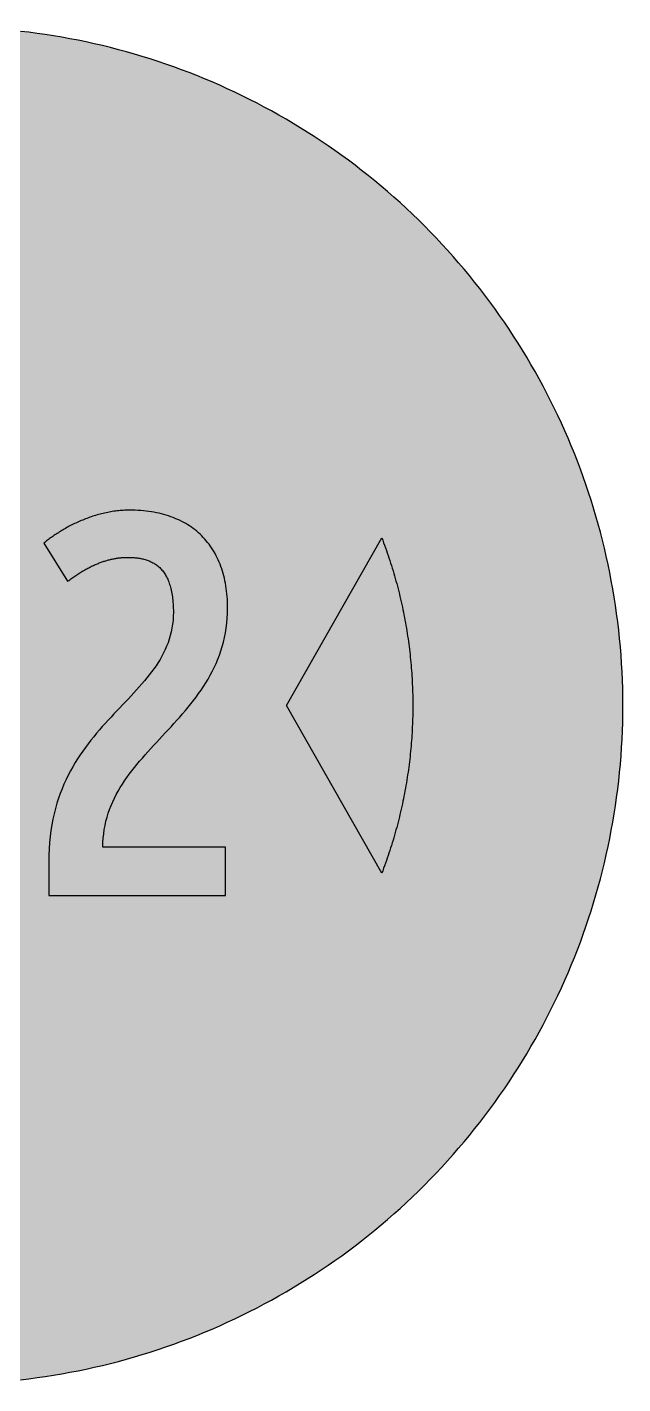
# Model space of a CAD drawing. Header units: millimetres. Extents: x 0 to 212, y 0 to 212.
# Drawn here: x 118.7 to 211.7, y 0.1 to 211.7 of the extents above; entities that cross this region are included whole.
import ezdxf

# ---------------------------------------------------------------- set-up
doc = ezdxf.new("R2010")
doc.units = ezdxf.units.MM

msp = doc.modelspace()

# ---------------------------------------------------------------- hatches: boundary and pattern name
for color, points in [(254, [(211.7189, 105.8869), (211.709, 107.2007), (211.6861, 108.5139), (211.6455, 109.8245), (211.5871, 111.1326), (211.5134, 112.4407), (211.4245, 113.7437), (211.3204, 115.0468), (211.201, 116.3447), (211.0638, 117.6426), (210.9114, 118.9355), (210.7413, 120.2258), (210.5584, 121.5136), (210.3577, 122.7988), (210.1418, 124.079), (209.9107, 125.3566), (209.6643, 126.6292), (209.4027, 127.8992), (209.1258, 129.1641), (208.8337, 130.4239), (208.5264, 131.6812), (208.2038, 132.936), (207.866, 134.1831), (207.5104, 135.4277), (207.1421, 136.6647), (206.7611, 137.8991), (206.3623, 139.1285), (205.9483, 140.3502), (205.5216, 141.5694), (205.0771, 142.781), (204.6199, 143.9901), (204.1474, 145.1915), (203.6623, 146.3853), (203.1619, 147.574), (202.6463, 148.7576), (202.1154, 149.9362), (201.5693, 151.1046), (201.0105, 152.2705), (200.439, 153.4262), (199.8523, 154.5768), (199.2503, 155.7198), (198.6356, 156.8577), (198.0057, 157.9855), (197.3605, 159.1081), (196.7052, 160.2232), (196.0321, 161.3281), (195.3489, 162.4279), (194.6504, 163.5176), (193.9366, 164.6022), (193.2102, 165.6766), (192.471, 166.7434), (191.7167, 167.8), (190.9521, 168.849), (190.1698, 169.8904), (189.3773, 170.9217), (188.5696, 171.9428), (187.7517, 172.9562), (186.9161, 173.9621), (186.0702, 174.9552), (185.2117, 175.9407), (184.338, 176.9161), (183.454, 177.8838), (182.5549, 178.8389), (181.643, 179.7837), (180.721, 180.7185), (179.7837, 181.643), (178.8389, 182.5549), (177.8838, 183.454), (176.9161, 184.338), (175.9407, 185.2117), (174.9552, 186.0702), (173.9621, 186.9161), (172.9562, 187.7492), (171.9428, 188.5696), (170.9217, 189.3773), (169.8904, 190.1698), (168.849, 190.9496), (167.8, 191.7167), (166.7408, 192.471), (165.6766, 193.2102), (164.6022, 193.9366), (163.5176, 194.6504), (162.4279, 195.3489), (161.3281, 196.0321), (160.2232, 196.7052), (159.1081, 197.3631), (157.9855, 198.0057), (156.8577, 198.6356), (155.7198, 199.2503), (154.5768, 199.8523), (153.4262, 200.439), (152.2705, 201.0131), (151.1046, 201.5719), (149.9362, 202.1154), (148.7576, 202.6463), (147.574, 203.1619), (146.3853, 203.6623), (145.1889, 204.15), (143.9875, 204.6199), (142.781, 205.0796), (141.5694, 205.5216), (140.3502, 205.9483), (139.1285, 206.3623), (137.8991, 206.7611), (136.6647, 207.1446), (135.4252, 207.5129), (134.1831, 207.866), (132.9334, 208.2038), (131.6812, 208.5264), (130.4239, 208.8337), (129.1641, 209.1284), (127.8966, 209.4052), (126.6292, 209.6668), (125.3541, 209.9132), (124.0765, 210.1444), (122.7963, 210.3603), (121.5136, 210.5584), (120.2258, 210.7438), (118.9355, 210.9114), (117.6401, 211.0638), (116.3447, 211.201), (115.0468, 211.3229), (113.7437, 211.4271), (112.4382, 211.516), (111.1326, 211.5896), (109.8245, 211.6455), (108.5113, 211.6861), (107.1982, 211.7115), (105.885, 211.7192), (104.5693, 211.7115), (103.2561, 211.6861), (101.9454, 211.6455), (100.6373, 211.5896), (99.3292, 211.516), (98.0262, 211.4271), (96.7232, 211.3229), (95.4253, 211.201), (94.1273, 211.0638), (92.8345, 210.9114), (91.5441, 210.7438), (90.2564, 210.5584), (88.9711, 210.3603), (87.691, 210.1444), (86.4133, 209.9132), (85.1408, 209.6668), (83.8708, 209.4052), (82.6059, 209.1284), (81.346, 208.8337), (80.0887, 208.5264), (78.834, 208.2038), (77.5868, 207.866), (76.3422, 207.5129), (75.1053, 207.1446), (73.8708, 206.7611), (72.6415, 206.3623), (71.4197, 205.9483), (70.2005, 205.5216), (68.9889, 205.0796), (67.7799, 204.6199), (66.5785, 204.15), (65.3847, 203.6623), (64.196, 203.1619), (63.0123, 202.6463), (61.8338, 202.1154), (60.6628, 201.5719), (59.4995, 201.0131), (58.3438, 200.439), (57.1932, 199.8523), (56.0502, 199.2503), (54.9123, 198.6356), (53.7845, 198.0057), (52.6618, 197.3631), (51.5468, 196.7052), (50.4419, 196.0321), (49.342, 195.3489), (48.2524, 194.6504), (47.1678, 193.9366), (46.0934, 193.2102), (45.0266, 192.471), (43.9699, 191.7167), (42.9209, 190.9496), (41.8795, 190.1698), (40.8483, 189.3773), (39.8272, 188.5696), (38.8137, 187.7492), (37.8079, 186.9161), (36.8148, 186.0702), (35.8292, 185.2117), (34.8539, 184.338), (33.8861, 183.454), (32.9311, 182.5549), (31.9862, 181.643), (31.049, 180.7185), (30.1269, 179.7837), (29.2151, 178.8389), (28.3159, 177.8838), (27.432, 176.9161), (26.5582, 175.9407), (25.6997, 174.9552), (24.8539, 173.9621), (24.0208, 172.9562), (23.2004, 171.9428), (22.3926, 170.9217), (21.6002, 169.8904), (20.8204, 168.849), (20.0533, 167.8), (19.2989, 166.7434), (18.5598, 165.6766), (17.8333, 164.6022), (17.1196, 163.5176), (16.4211, 162.4279), (15.7378, 161.3281), (15.0647, 160.2232), (14.4069, 159.1081), (13.7643, 157.9855), (13.1343, 156.8577), (12.5197, 155.7198), (11.9177, 154.5768), (11.3309, 153.4262), (10.7569, 152.2705), (10.1981, 151.1046), (9.6545, 149.9362), (9.1237, 148.7576), (8.6081, 147.574), (8.1077, 146.3853), (7.62, 145.1915), (7.1501, 143.9901), (6.6904, 142.781), (6.2484, 141.5694), (5.8217, 140.3502), (5.4077, 139.1285), (5.0089, 137.8991), (4.6253, 136.6647), (4.257, 135.4277), (3.904, 134.1831), (3.5662, 132.936), (3.2436, 131.6812), (2.9362, 130.4239), (2.6416, 129.1641), (2.3647, 127.8992), (2.1031, 126.6292), (1.8567, 125.3566), (1.6256, 124.079), (1.4097, 122.7988), (1.2116, 121.5136), (1.0262, 120.2258), (0.8585, 118.9355), (0.7061, 117.6426), (0.569, 116.3447), (0.447, 115.0468), (0.3429, 113.7437), (0.254, 112.4407), (0.1803, 111.1326), (0.1245, 109.8245), (0.0838, 108.5139), (0.0584, 107.2007), (0.0508, 105.885), (0.0584, 104.5718), (0.0838, 103.2586), (0.1245, 101.9454), (0.1803, 100.6373), (0.254, 99.3318), (0.3429, 98.0262), (0.447, 96.7232), (0.569, 95.4253), (0.7061, 94.1299), (0.8585, 92.8345), (1.0262, 91.5441), (1.2116, 90.2564), (1.4097, 88.9737), (1.6256, 87.6935), (1.8567, 86.4159), (2.1031, 85.1408), (2.3647, 83.8733), (2.6416, 82.6059), (2.9362, 81.346), (3.2436, 80.0887), (3.5662, 78.8365), (3.904, 77.5868), (4.257, 76.3448), (4.6253, 75.1053), (5.0089, 73.8708), (5.4077, 72.6415), (5.8217, 71.4197), (6.2484, 70.2005), (6.6904, 68.9889), (7.1501, 67.7824), (7.62, 66.581), (8.1077, 65.3847), (8.6081, 64.196), (9.1237, 63.0123), (9.6545, 61.8338), (10.1981, 60.6654), (10.7569, 59.4995), (11.3309, 58.3438), (11.9177, 57.1932), (12.5197, 56.0502), (13.1343, 54.9123), (13.7643, 53.7845), (14.4069, 52.6618), (15.0647, 51.5468), (15.7378, 50.4419), (16.4211, 49.342), (17.1196, 48.2524), (17.8333, 47.1678), (18.5598, 46.0934), (19.2989, 45.0291), (20.0533, 43.9699), (20.8204, 42.9209), (21.6002, 41.8795), (22.3926, 40.8483), (23.2004, 39.8272), (24.0208, 38.8137), (24.8539, 37.8079), (25.6997, 36.8148), (26.5582, 35.8292), (27.432, 34.8539), (28.3159, 33.8861), (29.2151, 32.9311), (30.1269, 31.9862), (31.049, 31.049), (31.9862, 30.1269), (32.9311, 29.2151), (33.8861, 28.3159), (34.8539, 27.432), (35.8292, 26.5582), (36.8148, 25.6997), (37.8079, 24.8539), (38.8137, 24.0182), (39.8272, 23.2004), (40.8483, 22.3926), (41.8795, 21.6002), (42.9209, 20.8178), (43.9699, 20.0533), (45.0266, 19.2989), (46.0934, 18.5598), (47.1678, 17.8333), (48.2524, 17.1196), (49.342, 16.4211), (50.4419, 15.7378), (51.5468, 15.0647), (52.6618, 14.4094), (53.7845, 13.7643), (54.9123, 13.1343), (56.0502, 12.5197), (57.1932, 11.9177), (58.3438, 11.3309), (59.4995, 10.7594), (60.6628, 10.2006), (61.8338, 9.6545), (63.0123, 9.1237), (64.196, 8.6081), (65.3847, 8.1077), (66.5785, 7.6225), (67.7799, 7.1501), (68.9889, 6.6929), (70.2005, 6.2484), (71.4197, 5.8217), (72.6415, 5.4077), (73.8708, 5.0089), (75.1053, 4.6279), (76.3422, 4.2596), (77.5868, 3.904), (78.834, 3.5662), (80.0887, 3.2436), (81.346, 2.9362), (82.6059, 2.6441), (83.8708, 2.3673), (85.1408, 2.1057), (86.4133, 1.8593), (87.691, 1.6281), (88.9711, 1.4122), (90.2564, 1.2116), (91.5441, 1.0287), (92.8345, 0.8585), (94.1273, 0.7061), (95.4253, 0.569), (96.7232, 0.4496), (98.0262, 0.3454), (99.3292, 0.2565), (100.6373, 0.1829), (101.9454, 0.1245), (103.2561, 0.0838), (104.5693, 0.061), (105.885, 0.0533), (107.1982, 0.061), (108.5113, 0.0838), (109.8245, 0.1245), (111.1326, 0.1829), (112.4382, 0.2565), (113.7437, 0.3454), (115.0468, 0.4496), (116.3447, 0.569), (117.6401, 0.7061), (118.9355, 0.8585), (120.2258, 1.0287), (121.5136, 1.2116), (122.7963, 1.4122), (124.0765, 1.6281), (125.3541, 1.8593), (126.6292, 2.1057), (127.8966, 2.3673), (129.1641, 2.6441), (130.4239, 2.9362), (131.6812, 3.2436), (132.9334, 3.5662), (134.1831, 3.904), (135.4252, 4.2596), (136.6647, 4.6279), (137.8991, 5.0089), (139.1285, 5.4077), (140.3502, 5.8217), (141.5694, 6.2484), (142.781, 6.6929), (143.9875, 7.1501), (145.1889, 7.6225), (146.3853, 8.1077), (147.574, 8.6081), (148.7576, 9.1237), (149.9362, 9.6545), (151.1046, 10.2006), (152.2705, 10.7594), (153.4262, 11.3309), (154.5768, 11.9177), (155.7198, 12.5197), (156.8577, 13.1343), (157.9855, 13.7643), (159.1081, 14.4094), (160.2232, 15.0647), (161.3281, 15.7378), (162.4279, 16.4211), (163.5176, 17.1196), (164.6022, 17.8333), (165.6766, 18.5598), (166.7408, 19.2989), (167.8, 20.0533), (168.849, 20.8178), (169.8904, 21.6002), (170.9217, 22.3926), (171.9428, 23.2004), (172.9562, 24.0182), (173.9621, 24.8539), (174.9552, 25.6997), (175.9407, 26.5582), (176.9161, 27.432), (177.8838, 28.3159), (178.8389, 29.2151), (179.7837, 30.1269), (180.721, 31.049), (181.643, 31.9862), (182.5549, 32.9311), (183.454, 33.8861), (184.338, 34.8539), (185.2117, 35.8292), (186.0702, 36.8148), (186.9161, 37.8079), (187.7517, 38.8137), (188.5696, 39.8272), (189.3773, 40.8483), (190.1698, 41.8795), (190.9521, 42.9209), (191.7167, 43.9699), (192.471, 45.0291), (193.2102, 46.0934), (193.9366, 47.1678), (194.6504, 48.2524), (195.3489, 49.342), (196.0321, 50.4419), (196.7052, 51.5468), (197.3605, 52.6618), (198.0057, 53.7845), (198.6356, 54.9123), (199.2503, 56.0502), (199.8523, 57.1932), (200.439, 58.3438), (201.0105, 59.4995), (201.5693, 60.6654), (202.1154, 61.8338), (202.6463, 63.0123), (203.1619, 64.196), (203.6623, 65.3847), (204.1474, 66.581), (204.6199, 67.7824), (205.0771, 68.9889), (205.5216, 70.2005), (205.9483, 71.4197), (206.3623, 72.6415), (206.7611, 73.8708), (207.1421, 75.1053), (207.5104, 76.3448), (207.866, 77.5868), (208.2038, 78.8365), (208.5264, 80.0887), (208.8337, 81.346), (209.1258, 82.6059), (209.4027, 83.8733), (209.6643, 85.1408), (209.9107, 86.4159), (210.1418, 87.6935), (210.3577, 88.9737), (210.5584, 90.2564), (210.7413, 91.5441), (210.9114, 92.8345), (211.0638, 94.1299), (211.201, 95.4253), (211.3204, 96.7232), (211.4245, 98.0262), (211.5134, 99.3318), (211.5871, 100.6373), (211.6455, 101.9454), (211.6861, 103.2586), (211.709, 104.5718), (211.7166, 105.885)]), (59, [(134.3201, 129.0006), (134.5006, 128.999), (134.681, 128.9939), (134.8613, 128.9888), (135.0416, 128.9812), (135.2194, 128.971), (135.3972, 128.9583), (135.5725, 128.9431), (135.7452, 128.9228), (135.9179, 128.9025), (136.0907, 128.8771), (136.2608, 128.8491), (136.4285, 128.8186), (136.5961, 128.7856), (136.7612, 128.7475), (136.9238, 128.7069), (137.0863, 128.6637), (137.2464, 128.6154), (137.4038, 128.5646), (137.5588, 128.5088), (137.7137, 128.4478), (137.8661, 128.3843), (138.016, 128.3157), (138.1633, 128.2446), (138.3081, 128.1684), (138.4503, 128.0871), (138.59, 128.0033), (138.7272, 127.9119), (138.8618, 127.8179), (138.9964, 127.7188), (139.126, 127.6147), (139.253, 127.5055), (139.3774, 127.3912), (139.4993, 127.2718), (139.6187, 127.1448), (139.733, 127.0152), (139.8448, 126.8781), (139.9565, 126.7384), (140.0607, 126.5911), (140.1648, 126.4387), (140.2639, 126.2786), (140.3604, 126.1135), (140.4544, 125.9434), (140.5433, 125.7656), (140.6296, 125.5827), (140.7135, 125.3922), (140.7922, 125.1966), (140.8659, 124.9934), (140.937, 124.7851), (141.0056, 124.5667), (141.0691, 124.3457), (141.13, 124.1146), (141.1834, 123.8783), (141.2367, 123.6345), (141.2824, 123.3805), (141.3256, 123.124), (141.3662, 122.8573), (141.3993, 122.5829), (141.4297, 122.301), (141.4551, 122.0114), (141.478, 121.7143), (141.4932, 121.4095), (141.5059, 121.097), (141.5136, 120.777), (141.5161, 120.4468), (141.5009, 119.8016), (141.4602, 119.1692), (141.3916, 118.5545), (141.2951, 117.9525), (141.1757, 117.3658), (141.0335, 116.7892), (140.8659, 116.2279), (140.6779, 115.6767), (140.4671, 115.1357), (140.2359, 114.6073), (139.987, 114.0866), (139.7178, 113.5736), (139.4308, 113.0706), (139.126, 112.5728), (138.8085, 112.0851), (138.4732, 111.6), (138.1227, 111.1225), (137.7594, 110.6475), (137.3861, 110.1776), (136.9974, 109.7102), (136.6012, 109.2454), (136.1948, 108.7806), (135.7782, 108.3183), (135.3541, 107.856), (134.9223, 107.3937), (134.4854, 106.9315), (134.0409, 106.4666), (133.5938, 105.9967), (133.1443, 105.5268), (132.6896, 105.0519), (132.2349, 104.5718), (131.7777, 104.0867), (131.3231, 103.5939), (130.8659, 103.0961), (130.4138, 102.5906), (129.9616, 102.0775), (129.5146, 101.5543), (129.0726, 101.0234), (128.6358, 100.4799), (128.204, 99.9261), (127.7798, 99.3597), (127.3632, 98.7831), (126.9568, 98.1913), (126.558, 97.5868), (126.172, 96.9696), (125.796, 96.3346), (125.4328, 95.6843), (125.0848, 95.0163), (124.7496, 94.3305), (124.4295, 93.6295), (124.1247, 92.9081), (123.8377, 92.1664), (123.571, 91.407), (123.3195, 90.6247), (123.0884, 89.8195), (122.8776, 88.994), (122.6896, 88.1456), (122.522, 87.2744), (122.3797, 86.3778), (122.2604, 85.4558), (122.1664, 84.5058), (122.0978, 83.533), (122.0572, 82.5297), (122.0419, 81.501), (122.0431, 76.2536), (149.6452, 76.2536), (149.6452, 83.7886), (130.5098, 83.7886), (130.523, 84.4982), (130.5636, 85.1916), (130.6322, 85.8723), (130.7262, 86.5378), (130.8456, 87.1906), (130.9903, 87.8281), (131.1554, 88.4555), (131.3459, 89.0676), (131.5542, 89.6722), (131.7854, 90.2614), (132.0368, 90.8431), (132.3061, 91.4146), (132.5931, 91.9759), (132.8953, 92.5271), (133.2154, 93.0732), (133.5507, 93.6092), (133.9012, 94.14), (134.2619, 94.6607), (134.6378, 95.1789), (135.0239, 95.6894), (135.4226, 96.1974), (135.829, 96.6978), (136.2456, 97.1956), (136.6698, 97.6909), (137.1016, 98.1837), (137.5385, 98.6739), (137.9804, 99.1616), (138.43, 99.6493), (138.8796, 100.137), (139.3342, 100.6221), (139.7889, 101.1098), (140.2461, 101.5975), (140.7008, 102.0877), (141.1554, 102.5804), (141.6101, 103.0757), (142.0622, 103.5736), (142.5092, 104.0765), (142.9512, 104.5845), (143.3881, 105.095), (143.8199, 105.6132), (144.2441, 106.1364), (144.6606, 106.6648), (145.067, 107.2032), (145.4658, 107.7468), (145.8519, 108.3005), (146.2278, 108.8644), (146.5885, 109.4359), (146.939, 110.0176), (147.2743, 110.6094), (147.5943, 111.2114), (147.8966, 111.826), (148.1836, 112.4534), (148.4528, 113.0935), (148.7043, 113.7463), (148.9354, 114.4118), (149.1437, 115.0925), (149.3342, 115.7884), (149.4993, 116.4996), (149.6441, 117.2286), (149.7635, 117.9728), (149.8575, 118.7323), (149.926, 119.5121), (149.9667, 120.3096), (149.9819, 121.125), (149.9768, 121.5746), (149.9641, 122.0191), (149.9438, 122.4559), (149.9159, 122.8877), (149.8778, 123.3119), (149.8346, 123.731), (149.7813, 124.145), (149.7178, 124.5514), (149.6492, 124.9528), (149.573, 125.3465), (149.4866, 125.7351), (149.3952, 126.1161), (149.2936, 126.492), (149.1844, 126.8603), (149.0675, 127.2235), (148.9456, 127.5791), (148.8135, 127.9271), (148.6738, 128.27), (148.5265, 128.6078), (148.3716, 128.9355), (148.209, 129.2606), (148.0388, 129.5756), (147.8636, 129.8854), (147.6781, 130.1877), (147.4851, 130.4849), (147.287, 130.7744), (147.0812, 131.0564), (146.8653, 131.3332), (146.6444, 131.5999), (146.4158, 131.8616), (146.1821, 132.1181), (145.9382, 132.3645), (145.6893, 132.6058), (145.4328, 132.8395), (145.1686, 133.0655), (144.8994, 133.284), (144.6225, 133.4948), (144.338, 133.7005), (144.0459, 133.8986), (143.7488, 134.0891), (143.444, 134.2695), (143.1315, 134.4447), (142.814, 134.6149), (142.4889, 134.7749), (142.1562, 134.9273), (141.8184, 135.0721), (141.4755, 135.2118), (141.1249, 135.3414), (140.7668, 135.4633), (140.4036, 135.5776), (140.0327, 135.6868), (139.6568, 135.7859), (139.2733, 135.8773), (138.8847, 135.9611), (138.4884, 136.0373), (138.0871, 136.1059), (137.6807, 136.1669), (137.2667, 136.2177), (136.8476, 136.2634), (136.4209, 136.2989), (135.9891, 136.3294), (135.5522, 136.3497), (135.1077, 136.3599), (134.6581, 136.365), (134.4117, 136.3624), (134.1653, 136.3574), (133.9215, 136.3472), (133.6751, 136.3345), (133.4313, 136.3193), (133.1874, 136.2989), (132.9436, 136.2735), (132.6998, 136.2481), (132.4585, 136.2177), (132.2172, 136.1821), (131.9759, 136.1465), (131.7346, 136.1059), (131.4958, 136.0627), (131.257, 136.017), (131.0183, 135.9662), (130.7821, 135.9154), (130.5458, 135.8595), (130.3096, 135.8011), (130.0759, 135.7427), (129.8423, 135.6792), (129.6111, 135.6131), (129.38, 135.5446), (129.1488, 135.4734), (128.9202, 135.3998), (128.6942, 135.3261), (128.4681, 135.2474), (128.2446, 135.1661), (128.0211, 135.0848), (127.8001, 135.001), (127.5791, 134.9146), (127.3607, 134.8257), (127.1422, 134.7343), (126.9289, 134.6429), (126.713, 134.5489), (126.5022, 134.4524), (126.2913, 134.3558), (126.0831, 134.2568), (125.8748, 134.1552), (125.6716, 134.0536), (125.4684, 133.9494), (125.2677, 133.8453), (125.0671, 133.7386), (124.8715, 133.6319), (124.6759, 133.5227), (124.4829, 133.4135), (124.2924, 133.3017), (124.1044, 133.19), (123.919, 133.0782), (123.7336, 132.9639), (123.5532, 132.8496), (123.3729, 132.7353), (123.1976, 132.621), (123.0224, 132.5042), (122.8496, 132.3873), (122.682, 132.268), (122.5144, 132.1511), (122.3518, 132.0317), (122.1892, 131.9149), (122.0318, 131.7955), (121.8743, 131.6761), (121.7219, 131.5568), (121.572, 131.4374), (121.4247, 131.318), (121.2799, 131.2012), (125.0075, 125.2746), (125.1661, 125.3947), (125.3236, 125.5141), (125.4811, 125.6335), (125.6411, 125.7478), (125.7986, 125.8621), (125.9561, 125.9713), (126.1135, 126.0805), (126.271, 126.1872), (126.4285, 126.2913), (126.586, 126.3929), (126.7409, 126.4945), (126.8984, 126.5911), (127.0533, 126.6876), (127.2108, 126.7816), (127.3658, 126.873), (127.5207, 126.9619), (127.6756, 127.0508), (127.8306, 127.1372), (127.983, 127.2184), (128.1379, 127.2997), (128.2903, 127.381), (128.4453, 127.4572), (128.5977, 127.5334), (128.7501, 127.6071), (128.8999, 127.6782), (129.0523, 127.7468), (129.2022, 127.8128), (129.352, 127.8788), (129.5019, 127.9423), (129.6518, 128.0033), (129.7991, 128.0643), (129.9489, 128.1201), (130.0963, 128.176), (130.2436, 128.2294), (130.3884, 128.2827), (130.5357, 128.331), (130.6805, 128.3792), (130.8252, 128.4249), (130.97, 128.4707), (131.1123, 128.5113), (131.2545, 128.5519), (131.3967, 128.5926), (131.539, 128.6281), (131.6787, 128.6637), (131.8184, 128.6967), (131.9581, 128.7297), (132.0952, 128.7577), (132.2324, 128.7856), (132.3696, 128.8136), (132.5067, 128.8364), (132.6413, 128.8593), (132.776, 128.8796), (132.908, 128.8999), (133.0427, 128.9177), (133.1722, 128.9329), (133.3043, 128.9456), (133.4338, 128.9583), (133.5634, 128.971), (133.6929, 128.9787), (133.8199, 128.9863), (133.9444, 128.9914), (134.0714, 128.9964), (134.1958, 128.999), (134.3177, 128.999)]), (59, [(159.2005, 105.8869), (174.0613, 132.0557), (174.2084, 131.6634), (174.3558, 131.2697), (174.5005, 130.876), (174.6428, 130.4823), (174.7825, 130.0886), (174.9196, 129.6924), (175.0568, 129.2962), (175.1889, 128.8999), (175.3184, 128.5011), (175.448, 128.1024), (175.575, 127.7036), (175.6969, 127.3048), (175.8188, 126.9035), (175.9382, 126.5022), (176.055, 126.1008), (176.1693, 125.6995), (176.2811, 125.2982), (176.3928, 124.8943), (176.4995, 124.4905), (176.6062, 124.0866), (176.7078, 123.6802), (176.8094, 123.2764), (176.9059, 122.87), (177.0024, 122.4636), (177.0964, 122.0546), (177.1879, 121.6482), (177.2768, 121.2393), (177.3631, 120.8303), (177.4469, 120.4214), (177.5308, 120.0125), (177.6095, 119.6035), (177.6857, 119.192), (177.7619, 118.7831), (177.833, 118.3716), (177.9041, 117.9601), (177.9727, 117.5461), (178.0388, 117.1346), (178.0997, 116.7206), (178.1607, 116.3091), (178.2191, 115.8951), (178.275, 115.4811), (178.3309, 115.0671), (178.3817, 114.6531), (178.4299, 114.2365), (178.4756, 113.8225), (178.5214, 113.4059), (178.562, 112.9894), (178.6026, 112.5753), (178.6382, 112.1588), (178.6738, 111.7422), (178.7068, 111.3231), (178.7373, 110.9066), (178.7652, 110.49), (178.7881, 110.0709), (178.8109, 109.6543), (178.8312, 109.2352), (178.8516, 108.8187), (178.8668, 108.3996), (178.8795, 107.9805), (178.8897, 107.5614), (178.8973, 107.1423), (178.9049, 106.7232), (178.9074, 106.3041), (178.91, 105.885), (178.9074, 105.4659), (178.9049, 105.0468), (178.8973, 104.6277), (178.8897, 104.2086), (178.8795, 103.7895), (178.8668, 103.3704), (178.8516, 102.9538), (178.8312, 102.5347), (178.8109, 102.1156), (178.7881, 101.6991), (178.7652, 101.28), (178.7373, 100.8634), (178.7068, 100.4468), (178.6738, 100.0303), (178.6382, 99.6137), (178.6026, 99.1972), (178.562, 98.7806), (178.5214, 98.364), (178.4756, 97.9475), (178.4299, 97.5335), (178.3817, 97.1194), (178.3309, 96.7029), (178.275, 96.2889), (178.2191, 95.8748), (178.1607, 95.4608), (178.0997, 95.0493), (178.0388, 94.6353), (177.9727, 94.2238), (177.9041, 93.8098), (177.833, 93.3983), (177.7619, 92.9869), (177.6857, 92.5779), (177.6095, 92.1664), (177.5308, 91.7575), (177.4469, 91.346), (177.3631, 90.9371), (177.2768, 90.5307), (177.1879, 90.1217), (177.0964, 89.7128), (177.0024, 89.3064), (176.9059, 88.9), (176.8094, 88.4936), (176.7078, 88.0897), (176.6062, 87.6833), (176.4995, 87.2795), (176.3928, 86.8756), (176.2811, 86.4718), (176.1693, 86.0704), (176.055, 85.6666), (175.9382, 85.2653), (175.8188, 84.8665), (175.6969, 84.4652), (175.575, 84.0664), (175.448, 83.6676), (175.3184, 83.2688), (175.1889, 82.87), (175.0568, 82.4738), (174.9196, 82.0776), (174.7825, 81.6813), (174.6428, 81.2876), (174.5005, 80.8939), (174.3558, 80.5002), (174.2084, 80.1065), (174.0611, 79.7154)])]:
    msp.add_hatch(color=color).paths.add_polyline_path(points)

# ---------------------------------------------------------------- linework, layer by layer
at = {"color": 254}
for points in [[(211.7189, 105.8869), (211.709, 107.2007), (211.6861, 108.5139), (211.6455, 109.8245), (211.5871, 111.1326), (211.5134, 112.4407), (211.4245, 113.7437), (211.3204, 115.0468), (211.201, 116.3447), (211.0638, 117.6426), (210.9114, 118.9355), (210.7413, 120.2258), (210.5584, 121.5136), (210.3577, 122.7988), (210.1418, 124.079), (209.9107, 125.3566), (209.6643, 126.6292), (209.4027, 127.8992), (209.1258, 129.1641), (208.8337, 130.4239), (208.5264, 131.6812), (208.2038, 132.936), (207.866, 134.1831), (207.5104, 135.4277), (207.1421, 136.6647), (206.7611, 137.8991), (206.3623, 139.1285), (205.9483, 140.3502), (205.5216, 141.5694), (205.0771, 142.781), (204.6199, 143.9901), (204.1474, 145.1915), (203.6623, 146.3853), (203.1619, 147.574), (202.6463, 148.7576), (202.1154, 149.9362), (201.5693, 151.1046), (201.0105, 152.2705), (200.439, 153.4262), (199.8523, 154.5768), (199.2503, 155.7198), (198.6356, 156.8577), (198.0057, 157.9855), (197.3605, 159.1081), (196.7052, 160.2232), (196.0321, 161.3281), (195.3489, 162.4279), (194.6504, 163.5176), (193.9366, 164.6022), (193.2102, 165.6766), (192.471, 166.7434), (191.7167, 167.8), (190.9521, 168.849), (190.1698, 169.8904), (189.3773, 170.9217), (188.5696, 171.9428), (187.7517, 172.9562), (186.9161, 173.9621), (186.0702, 174.9552), (185.2117, 175.9407), (184.338, 176.9161), (183.454, 177.8838), (182.5549, 178.8389), (181.643, 179.7837), (180.721, 180.7185), (179.7837, 181.643), (178.8389, 182.5549), (177.8838, 183.454), (176.9161, 184.338), (175.9407, 185.2117), (174.9552, 186.0702), (173.9621, 186.9161), (172.9562, 187.7492), (171.9428, 188.5696), (170.9217, 189.3773), (169.8904, 190.1698), (168.849, 190.9496), (167.8, 191.7167), (166.7408, 192.471), (165.6766, 193.2102), (164.6022, 193.9366), (163.5176, 194.6504), (162.4279, 195.3489), (161.3281, 196.0321), (160.2232, 196.7052), (159.1081, 197.3631), (157.9855, 198.0057), (156.8577, 198.6356), (155.7198, 199.2503), (154.5768, 199.8523), (153.4262, 200.439), (152.2705, 201.0131), (151.1046, 201.5719), (149.9362, 202.1154), (148.7576, 202.6463), (147.574, 203.1619), (146.3853, 203.6623), (145.1889, 204.15), (143.9875, 204.6199), (142.781, 205.0796), (141.5694, 205.5216), (140.3502, 205.9483), (139.1285, 206.3623), (137.8991, 206.7611), (136.6647, 207.1446), (135.4252, 207.5129), (134.1831, 207.866), (132.9334, 208.2038), (131.6812, 208.5264), (130.4239, 208.8337), (129.1641, 209.1284), (127.8966, 209.4052), (126.6292, 209.6668), (125.3541, 209.9132), (124.0765, 210.1444), (122.7963, 210.3603), (121.5136, 210.5584), (120.2258, 210.7438), (118.9355, 210.9114), (117.6401, 211.0638)], [(117.6401, 0.7061), (118.9355, 0.8585), (120.2258, 1.0287), (121.5136, 1.2116), (122.7963, 1.4122), (124.0765, 1.6281), (125.3541, 1.8593), (126.6292, 2.1057), (127.8966, 2.3673), (129.1641, 2.6441), (130.4239, 2.9362), (131.6812, 3.2436), (132.9334, 3.5662), (134.1831, 3.904), (135.4252, 4.2596), (136.6647, 4.6279), (137.8991, 5.0089), (139.1285, 5.4077), (140.3502, 5.8217), (141.5694, 6.2484), (142.781, 6.6929), (143.9875, 7.1501), (145.1889, 7.6225), (146.3853, 8.1077), (147.574, 8.6081), (148.7576, 9.1237), (149.9362, 9.6545), (151.1046, 10.2006), (152.2705, 10.7594), (153.4262, 11.3309), (154.5768, 11.9177), (155.7198, 12.5197), (156.8577, 13.1343), (157.9855, 13.7643), (159.1081, 14.4094), (160.2232, 15.0647), (161.3281, 15.7378), (162.4279, 16.4211), (163.5176, 17.1196), (164.6022, 17.8333), (165.6766, 18.5598), (166.7408, 19.2989), (167.8, 20.0533), (168.849, 20.8178), (169.8904, 21.6002), (170.9217, 22.3926), (171.9428, 23.2004), (172.9562, 24.0182), (173.9621, 24.8539), (174.9552, 25.6997), (175.9407, 26.5582), (176.9161, 27.432), (177.8838, 28.3159), (178.8389, 29.2151), (179.7837, 30.1269), (180.721, 31.049), (181.643, 31.9862), (182.5549, 32.9311), (183.454, 33.8861), (184.338, 34.8539), (185.2117, 35.8292), (186.0702, 36.8148), (186.9161, 37.8079), (187.7517, 38.8137), (188.5696, 39.8272), (189.3773, 40.8483), (190.1698, 41.8795), (190.9521, 42.9209), (191.7167, 43.9699), (192.471, 45.0291), (193.2102, 46.0934), (193.9366, 47.1678), (194.6504, 48.2524), (195.3489, 49.342), (196.0321, 50.4419), (196.7052, 51.5468), (197.3605, 52.6618), (198.0057, 53.7845), (198.6356, 54.9123), (199.2503, 56.0502), (199.8523, 57.1932), (200.439, 58.3438), (201.0105, 59.4995), (201.5693, 60.6654), (202.1154, 61.8338), (202.6463, 63.0123), (203.1619, 64.196), (203.6623, 65.3847), (204.1474, 66.581), (204.6199, 67.7824), (205.0771, 68.9889), (205.5216, 70.2005), (205.9483, 71.4197), (206.3623, 72.6415), (206.7611, 73.8708), (207.1421, 75.1053), (207.5104, 76.3448), (207.866, 77.5868), (208.2038, 78.8365), (208.5264, 80.0887), (208.8337, 81.346), (209.1258, 82.6059), (209.4027, 83.8733), (209.6643, 85.1408), (209.9107, 86.4159), (210.1418, 87.6935), (210.3577, 88.9737), (210.5584, 90.2564), (210.7413, 91.5441), (210.9114, 92.8345), (211.0638, 94.1299), (211.201, 95.4253), (211.3204, 96.7232), (211.4245, 98.0262), (211.5134, 99.3318), (211.5871, 100.6373), (211.6455, 101.9454), (211.6861, 103.2586), (211.709, 104.5718), (211.7166, 105.885), (211.7189, 105.8869)]]:
    msp.add_lwpolyline(points, dxfattribs=at)
at = {"color": 59}
for points in [[(134.3201, 129.0006), (134.5006, 128.999), (134.681, 128.9939), (134.8613, 128.9888), (135.0416, 128.9812), (135.2194, 128.971), (135.3972, 128.9583), (135.5725, 128.9431), (135.7452, 128.9228), (135.9179, 128.9025), (136.0907, 128.8771), (136.2608, 128.8491), (136.4285, 128.8186), (136.5961, 128.7856), (136.7612, 128.7475), (136.9238, 128.7069), (137.0863, 128.6637), (137.2464, 128.6154), (137.4038, 128.5646), (137.5588, 128.5088), (137.7137, 128.4478), (137.8661, 128.3843), (138.016, 128.3157), (138.1633, 128.2446), (138.3081, 128.1684), (138.4503, 128.0871), (138.59, 128.0033), (138.7272, 127.9119), (138.8618, 127.8179), (138.9964, 127.7188), (139.126, 127.6147), (139.253, 127.5055), (139.3774, 127.3912), (139.4993, 127.2718), (139.6187, 127.1448), (139.733, 127.0152), (139.8448, 126.8781), (139.9565, 126.7384), (140.0607, 126.5911), (140.1648, 126.4387), (140.2639, 126.2786), (140.3604, 126.1135), (140.4544, 125.9434), (140.5433, 125.7656), (140.6296, 125.5827), (140.7135, 125.3922), (140.7922, 125.1966), (140.8659, 124.9934), (140.937, 124.7851), (141.0056, 124.5667), (141.0691, 124.3457), (141.13, 124.1146), (141.1834, 123.8783), (141.2367, 123.6345), (141.2824, 123.3805), (141.3256, 123.124), (141.3662, 122.8573), (141.3993, 122.5829), (141.4297, 122.301), (141.4551, 122.0114), (141.478, 121.7143), (141.4932, 121.4095), (141.5059, 121.097), (141.5136, 120.777), (141.5161, 120.4468), (141.5009, 119.8016), (141.4602, 119.1692), (141.3916, 118.5545), (141.2951, 117.9525), (141.1757, 117.3658), (141.0335, 116.7892), (140.8659, 116.2279), (140.6779, 115.6767), (140.4671, 115.1357), (140.2359, 114.6073), (139.987, 114.0866), (139.7178, 113.5736), (139.4308, 113.0706), (139.126, 112.5728), (138.8085, 112.0851), (138.4732, 111.6), (138.1227, 111.1225), (137.7594, 110.6475), (137.3861, 110.1776), (136.9974, 109.7102), (136.6012, 109.2454), (136.1948, 108.7806), (135.7782, 108.3183), (135.3541, 107.856), (134.9223, 107.3937), (134.4854, 106.9315), (134.0409, 106.4666), (133.5938, 105.9967), (133.1443, 105.5268), (132.6896, 105.0519), (132.2349, 104.5718), (131.7777, 104.0867), (131.3231, 103.5939), (130.8659, 103.0961), (130.4138, 102.5906), (129.9616, 102.0775), (129.5146, 101.5543), (129.0726, 101.0234), (128.6358, 100.4799), (128.204, 99.9261), (127.7798, 99.3597), (127.3632, 98.7831), (126.9568, 98.1913), (126.558, 97.5868), (126.172, 96.9696), (125.796, 96.3346), (125.4328, 95.6843), (125.0848, 95.0163), (124.7496, 94.3305), (124.4295, 93.6295), (124.1247, 92.9081), (123.8377, 92.1664), (123.571, 91.407), (123.3195, 90.6247), (123.0884, 89.8195), (122.8776, 88.994), (122.6896, 88.1456), (122.522, 87.2744), (122.3797, 86.3778), (122.2604, 85.4558), (122.1664, 84.5058), (122.0978, 83.533), (122.0572, 82.5297), (122.0419, 81.501), (122.0431, 76.2536), (149.6452, 76.2536), (149.6452, 83.7886), (130.5098, 83.7886), (130.523, 84.4982), (130.5636, 85.1916), (130.6322, 85.8723), (130.7262, 86.5378), (130.8456, 87.1906), (130.9903, 87.8281), (131.1554, 88.4555), (131.3459, 89.0676), (131.5542, 89.6722), (131.7854, 90.2614), (132.0368, 90.8431), (132.3061, 91.4146), (132.5931, 91.9759), (132.8953, 92.5271), (133.2154, 93.0732), (133.5507, 93.6092), (133.9012, 94.14), (134.2619, 94.6607), (134.6378, 95.1789), (135.0239, 95.6894), (135.4226, 96.1974), (135.829, 96.6978), (136.2456, 97.1956), (136.6698, 97.6909), (137.1016, 98.1837), (137.5385, 98.6739), (137.9804, 99.1616), (138.43, 99.6493), (138.8796, 100.137), (139.3342, 100.6221), (139.7889, 101.1098), (140.2461, 101.5975), (140.7008, 102.0877), (141.1554, 102.5804), (141.6101, 103.0757), (142.0622, 103.5736), (142.5092, 104.0765), (142.9512, 104.5845), (143.3881, 105.095), (143.8199, 105.6132), (144.2441, 106.1364), (144.6606, 106.6648), (145.067, 107.2032), (145.4658, 107.7468), (145.8519, 108.3005), (146.2278, 108.8644), (146.5885, 109.4359), (146.939, 110.0176), (147.2743, 110.6094), (147.5943, 111.2114), (147.8966, 111.826), (148.1836, 112.4534), (148.4528, 113.0935), (148.7043, 113.7463), (148.9354, 114.4118), (149.1437, 115.0925), (149.3342, 115.7884), (149.4993, 116.4996), (149.6441, 117.2286), (149.7635, 117.9728), (149.8575, 118.7323), (149.926, 119.5121), (149.9667, 120.3096), (149.9819, 121.125), (149.9768, 121.5746), (149.9641, 122.0191), (149.9438, 122.4559), (149.9159, 122.8877), (149.8778, 123.3119), (149.8346, 123.731), (149.7813, 124.145), (149.7178, 124.5514), (149.6492, 124.9528), (149.573, 125.3465), (149.4866, 125.7351), (149.3952, 126.1161), (149.2936, 126.492), (149.1844, 126.8603), (149.0675, 127.2235), (148.9456, 127.5791), (148.8135, 127.9271), (148.6738, 128.27), (148.5265, 128.6078), (148.3716, 128.9355), (148.209, 129.2606), (148.0388, 129.5756), (147.8636, 129.8854), (147.6781, 130.1877), (147.4851, 130.4849), (147.287, 130.7744), (147.0812, 131.0564), (146.8653, 131.3332), (146.6444, 131.5999), (146.4158, 131.8616), (146.1821, 132.1181), (145.9382, 132.3645), (145.6893, 132.6058), (145.4328, 132.8395), (145.1686, 133.0655), (144.8994, 133.284), (144.6225, 133.4948), (144.338, 133.7005), (144.0459, 133.8986), (143.7488, 134.0891), (143.444, 134.2695), (143.1315, 134.4447), (142.814, 134.6149), (142.4889, 134.7749), (142.1562, 134.9273), (141.8184, 135.0721), (141.4755, 135.2118), (141.1249, 135.3414), (140.7668, 135.4633), (140.4036, 135.5776), (140.0327, 135.6868), (139.6568, 135.7859), (139.2733, 135.8773), (138.8847, 135.9611), (138.4884, 136.0373), (138.0871, 136.1059), (137.6807, 136.1669), (137.2667, 136.2177), (136.8476, 136.2634), (136.4209, 136.2989), (135.9891, 136.3294), (135.5522, 136.3497), (135.1077, 136.3599), (134.6581, 136.365), (134.4117, 136.3624), (134.1653, 136.3574), (133.9215, 136.3472), (133.6751, 136.3345), (133.4313, 136.3193), (133.1874, 136.2989), (132.9436, 136.2735), (132.6998, 136.2481), (132.4585, 136.2177), (132.2172, 136.1821), (131.9759, 136.1465), (131.7346, 136.1059), (131.4958, 136.0627), (131.257, 136.017), (131.0183, 135.9662), (130.7821, 135.9154), (130.5458, 135.8595), (130.3096, 135.8011), (130.0759, 135.7427), (129.8423, 135.6792), (129.6111, 135.6131), (129.38, 135.5446), (129.1488, 135.4734), (128.9202, 135.3998), (128.6942, 135.3261), (128.4681, 135.2474), (128.2446, 135.1661), (128.0211, 135.0848), (127.8001, 135.001), (127.5791, 134.9146), (127.3607, 134.8257), (127.1422, 134.7343), (126.9289, 134.6429), (126.713, 134.5489), (126.5022, 134.4524), (126.2913, 134.3558), (126.0831, 134.2568), (125.8748, 134.1552), (125.6716, 134.0536), (125.4684, 133.9494), (125.2677, 133.8453), (125.0671, 133.7386), (124.8715, 133.6319), (124.6759, 133.5227), (124.4829, 133.4135), (124.2924, 133.3017), (124.1044, 133.19), (123.919, 133.0782), (123.7336, 132.9639), (123.5532, 132.8496), (123.3729, 132.7353), (123.1976, 132.621), (123.0224, 132.5042), (122.8496, 132.3873), (122.682, 132.268), (122.5144, 132.1511), (122.3518, 132.0317), (122.1892, 131.9149), (122.0318, 131.7955), (121.8743, 131.6761), (121.7219, 131.5568), (121.572, 131.4374), (121.4247, 131.318), (121.2799, 131.2012), (125.0075, 125.2746), (125.1661, 125.3947), (125.3236, 125.5141), (125.4811, 125.6335), (125.6411, 125.7478), (125.7986, 125.8621), (125.9561, 125.9713), (126.1135, 126.0805), (126.271, 126.1872), (126.4285, 126.2913), (126.586, 126.3929), (126.7409, 126.4945), (126.8984, 126.5911), (127.0533, 126.6876), (127.2108, 126.7816), (127.3658, 126.873), (127.5207, 126.9619), (127.6756, 127.0508), (127.8306, 127.1372), (127.983, 127.2184), (128.1379, 127.2997), (128.2903, 127.381), (128.4453, 127.4572), (128.5977, 127.5334), (128.7501, 127.6071), (128.8999, 127.6782), (129.0523, 127.7468), (129.2022, 127.8128), (129.352, 127.8788), (129.5019, 127.9423), (129.6518, 128.0033), (129.7991, 128.0643), (129.9489, 128.1201), (130.0963, 128.176), (130.2436, 128.2294), (130.3884, 128.2827), (130.5357, 128.331), (130.6805, 128.3792), (130.8252, 128.4249), (130.97, 128.4707), (131.1123, 128.5113), (131.2545, 128.5519), (131.3967, 128.5926), (131.539, 128.6281), (131.6787, 128.6637), (131.8184, 128.6967), (131.9581, 128.7297), (132.0952, 128.7577), (132.2324, 128.7856), (132.3696, 128.8136), (132.5067, 128.8364), (132.6413, 128.8593), (132.776, 128.8796), (132.908, 128.8999), (133.0427, 128.9177), (133.1722, 128.9329), (133.3043, 128.9456), (133.4338, 128.9583), (133.5634, 128.971), (133.6929, 128.9787), (133.8199, 128.9863), (133.9444, 128.9914), (134.0714, 128.9964), (134.1958, 128.999), (134.3177, 128.999), (134.3201, 129.0006)], [(159.2005, 105.8869), (174.0613, 132.0557), (174.2084, 131.6634), (174.3558, 131.2697), (174.5005, 130.876), (174.6428, 130.4823), (174.7825, 130.0886), (174.9196, 129.6924), (175.0568, 129.2962), (175.1889, 128.8999), (175.3184, 128.5011), (175.448, 128.1024), (175.575, 127.7036), (175.6969, 127.3048), (175.8188, 126.9035), (175.9382, 126.5022), (176.055, 126.1008), (176.1693, 125.6995), (176.2811, 125.2982), (176.3928, 124.8943), (176.4995, 124.4905), (176.6062, 124.0866), (176.7078, 123.6802), (176.8094, 123.2764), (176.9059, 122.87), (177.0024, 122.4636), (177.0964, 122.0546), (177.1879, 121.6482), (177.2768, 121.2393), (177.3631, 120.8303), (177.4469, 120.4214), (177.5308, 120.0125), (177.6095, 119.6035), (177.6857, 119.192), (177.7619, 118.7831), (177.833, 118.3716), (177.9041, 117.9601), (177.9727, 117.5461), (178.0388, 117.1346), (178.0997, 116.7206), (178.1607, 116.3091), (178.2191, 115.8951), (178.275, 115.4811), (178.3309, 115.0671), (178.3817, 114.6531), (178.4299, 114.2365), (178.4756, 113.8225), (178.5214, 113.4059), (178.562, 112.9894), (178.6026, 112.5753), (178.6382, 112.1588), (178.6738, 111.7422), (178.7068, 111.3231), (178.7373, 110.9066), (178.7652, 110.49), (178.7881, 110.0709), (178.8109, 109.6543), (178.8312, 109.2352), (178.8516, 108.8187), (178.8668, 108.3996), (178.8795, 107.9805), (178.8897, 107.5614), (178.8973, 107.1423), (178.9049, 106.7232), (178.9074, 106.3041), (178.91, 105.885), (178.9074, 105.4659), (178.9049, 105.0468), (178.8973, 104.6277), (178.8897, 104.2086), (178.8795, 103.7895), (178.8668, 103.3704), (178.8516, 102.9538), (178.8312, 102.5347), (178.8109, 102.1156), (178.7881, 101.6991), (178.7652, 101.28), (178.7373, 100.8634), (178.7068, 100.4468), (178.6738, 100.0303), (178.6382, 99.6137), (178.6026, 99.1972), (178.562, 98.7806), (178.5214, 98.364), (178.4756, 97.9475), (178.4299, 97.5335), (178.3817, 97.1194), (178.3309, 96.7029), (178.275, 96.2889), (178.2191, 95.8748), (178.1607, 95.4608), (178.0997, 95.0493), (178.0388, 94.6353), (177.9727, 94.2238), (177.9041, 93.8098), (177.833, 93.3983), (177.7619, 92.9869), (177.6857, 92.5779), (177.6095, 92.1664), (177.5308, 91.7575), (177.4469, 91.346), (177.3631, 90.9371), (177.2768, 90.5307), (177.1879, 90.1217), (177.0964, 89.7128), (177.0024, 89.3064), (176.9059, 88.9), (176.8094, 88.4936), (176.7078, 88.0897), (176.6062, 87.6833), (176.4995, 87.2795), (176.3928, 86.8756), (176.2811, 86.4718), (176.1693, 86.0704), (176.055, 85.6666), (175.9382, 85.2653), (175.8188, 84.8665), (175.6969, 84.4652), (175.575, 84.0664), (175.448, 83.6676), (175.3184, 83.2688), (175.1889, 82.87), (175.0568, 82.4738), (174.9196, 82.0776), (174.7825, 81.6813), (174.6428, 81.2876), (174.5005, 80.8939), (174.3558, 80.5002), (174.2084, 80.1065), (174.0611, 79.7154), (159.2005, 105.8869)]]:
    msp.add_lwpolyline(points, dxfattribs=at)

doc.saveas('drawing.dxf')
